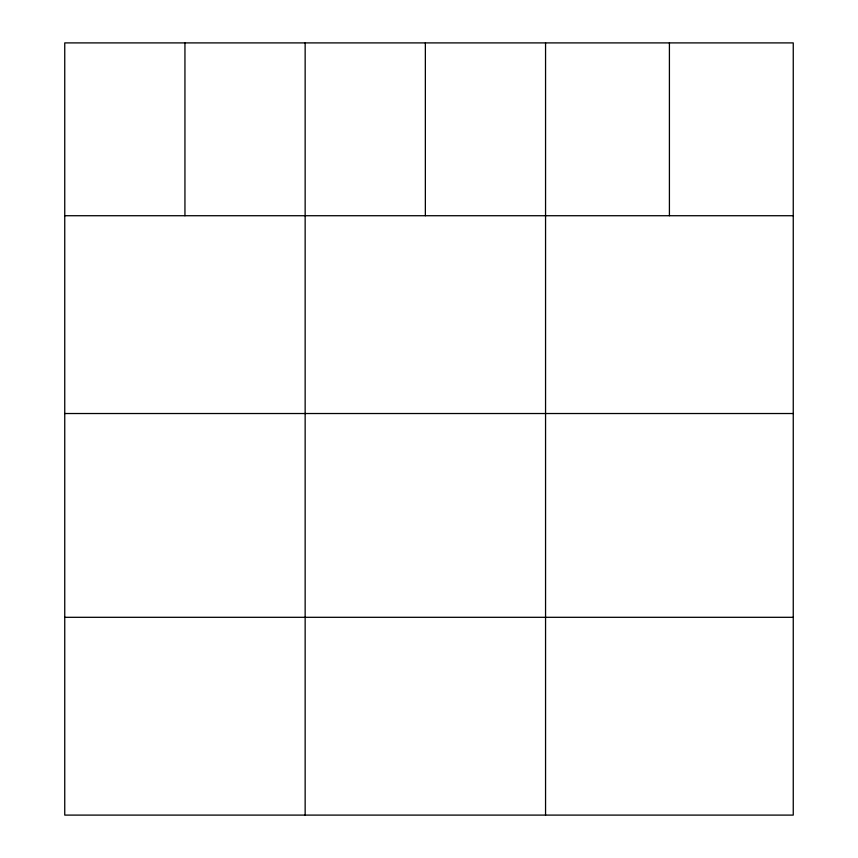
<?xml version="1.0" encoding="UTF-8"?>
<svg xmlns="http://www.w3.org/2000/svg" width="858" height="858" viewBox="0 0 858 858"><rect width="100%" height="100%" fill="white"/><g stroke="black" fill="none" stroke-linecap="round" stroke-linejoin="round"><path stroke-width="1.29" d="M793.253 215.723L793.253 815.1L64.747 815.1L64.747 42.9L793.253 42.9L793.253 215.723L64.747 215.723M64.747 413.524L793.253 413.524M64.747 617.31L793.253 617.31M669.412 42.9L669.412 215.723M545.559 42.9L545.559 815.1M425.354 42.9L425.354 215.723M305.148 42.9L305.148 815.1M184.942 42.9L184.942 215.723"/></g></svg>
